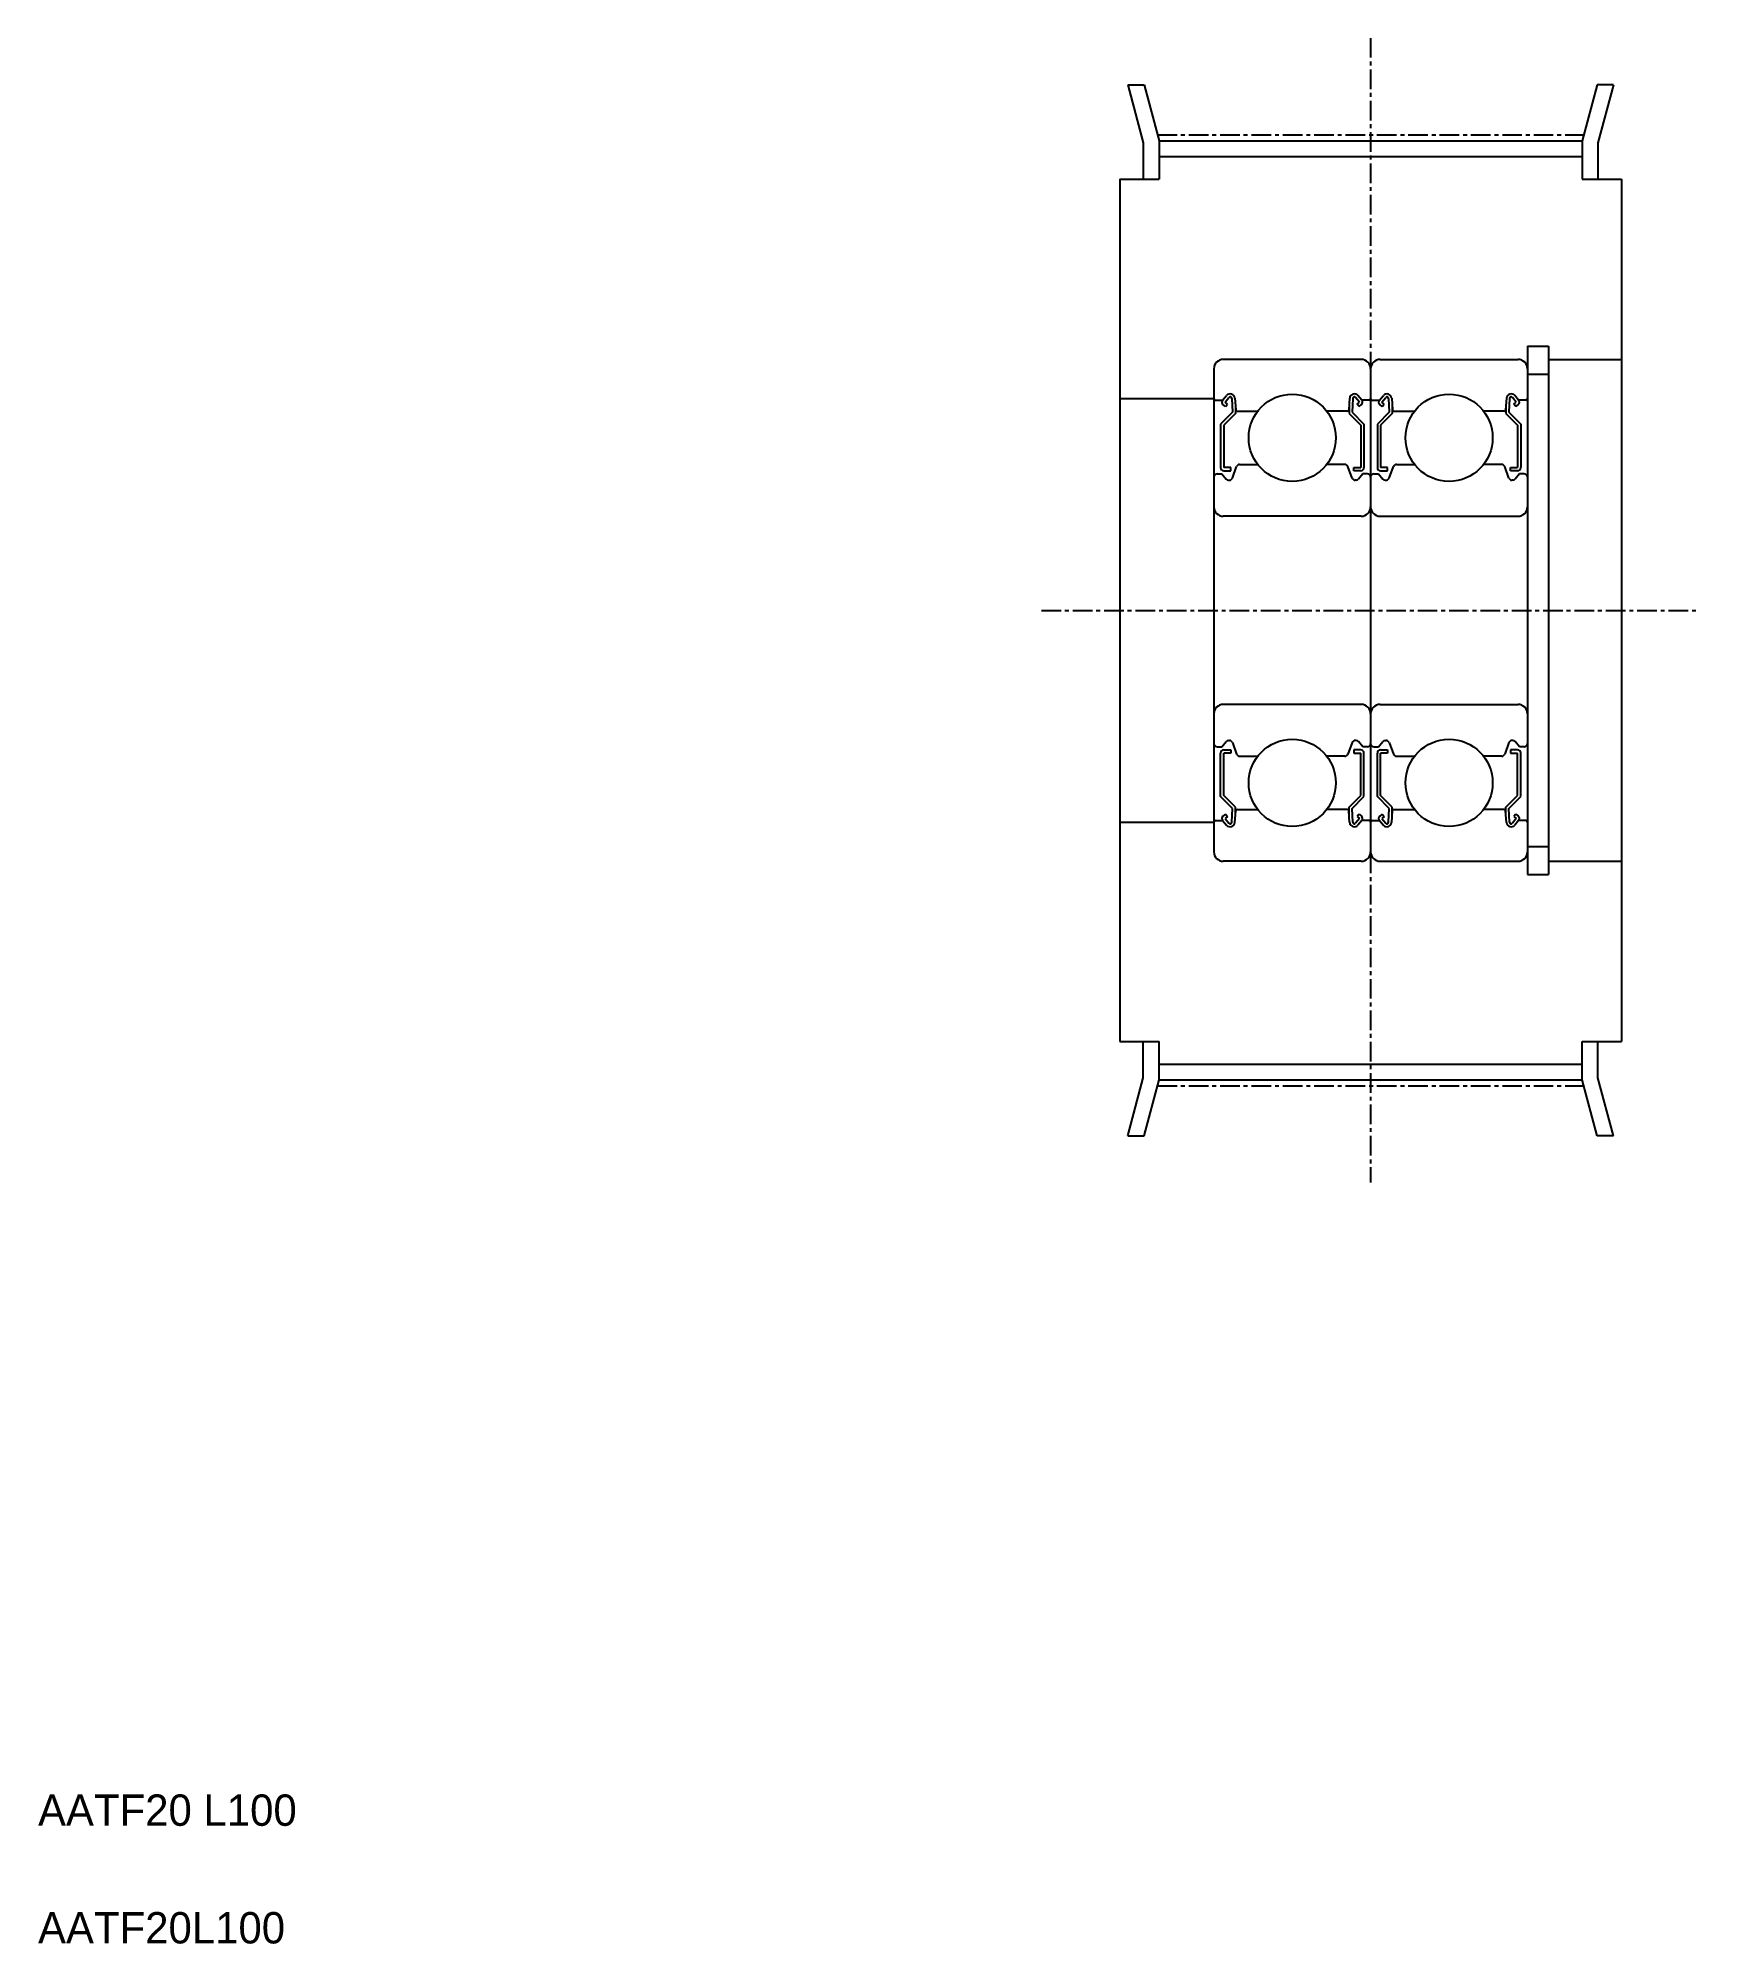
# Model space of a CAD drawing. Extents: x 5 to 111, y 5 to 126.
import ezdxf

# ---------------------------------------------------------------- set-up
doc = ezdxf.new("R2010")
doc.units = 0
doc.linetypes.add('CENTER', pattern=[2, 1.25, -0.25, 0.25, -0.25])
doc.layers.get('0').update_dxf_attribs({"linetype": 'CONTINUOUS'})
doc.layers.add('CENTER', color=1, linetype='CENTER')

msp = doc.modelspace()

# ---------------------------------------------------------------- linework, layer by layer
at = {"color": 7, "linetype": 'CONTINUOUS'}
for p, q in [((74.51, 123.5), (75.55, 123.5)), ((74.51, 123.5), (75.5, 119.81)), ((75.55, 123.5), (76.5, 119.94)), ((104.45, 123.5), (103.5, 119.94)), ((105.49, 123.5), (104.45, 123.5)), ((105.49, 123.5), (104.5, 119.81)), ((75.5, 119.81), (75.5, 117.5)), ((76.5, 119.94), (76.5, 117.5)), ((76.5, 119.94), (103.5, 119.94)), ((103.5, 119.94), (103.5, 117.5)), ((104.5, 119.81), (104.5, 117.5)), ((76.5, 118.94), (103.5, 118.94)), ((74, 117.5), (74, 62.5)), ((74, 117.5), (76.5, 117.5)), ((103.5, 117.5), (106, 117.5)), ((106, 117.5), (106, 62.5)), ((89.4, 106), (80.6, 106)), ((90.6, 106), (99.4, 106)), ((100, 106.85), (100, 73.15)), ((100, 106.85), (101.35, 106.85)), ((101.35, 106.85), (101.35, 73.15)), ((101.35, 106), (106, 106)), ((80, 105.4), (80, 74.6)), ((90, 105.4), (90, 74.6)), ((90, 105.4), (90, 74.6)), ((100, 105.4), (100, 74.6)), ((100, 105.05), (101.35, 105.05)), ((74, 103.5), (80, 103.5)), ((80.1, 103.4), (80.56, 103.4)), ((80.56, 103.4), (80.81, 103.7)), ((80.71, 103.27), (80.96, 103.57)), ((81.14, 103.51), (81.18, 102.63)), ((81.34, 103.53), (81.4, 102.79)), ((88.66, 103.53), (88.6, 102.79)), ((88.86, 103.51), (88.82, 102.63)), ((89.29, 103.27), (89.04, 103.57)), ((89.44, 103.4), (89.19, 103.7)), ((89.9, 103.4), (89.44, 103.4)), ((90.1, 103.4), (90.56, 103.4)), ((90.56, 103.4), (90.81, 103.7)), ((90.71, 103.27), (90.96, 103.57)), ((91.14, 103.51), (91.18, 102.63)), ((91.34, 103.53), (91.4, 102.79)), ((98.66, 103.53), (98.6, 102.79)), ((98.86, 103.51), (98.82, 102.63)), ((99.29, 103.27), (99.04, 103.57)), ((99.44, 103.4), (99.19, 103.7)), ((99.9, 103.4), (99.44, 103.4)), ((81.18, 102.63), (80.43, 101.88)), ((80.74, 102.99), (80.58, 103.12)), ((81.38, 102.55), (80.63, 101.8)), ((80.87, 103.14), (80.71, 103.27)), ((80.74, 102.99), (80.87, 103.14)), ((81.38, 103.02), (81.38, 102.55)), ((81.5, 102.7), (82.8, 102.7)), ((88.5, 102.7), (87.2, 102.7)), ((88.62, 103.02), (88.62, 102.55)), ((88.62, 102.55), (89.37, 101.8)), ((88.82, 102.63), (89.57, 101.88)), ((89.13, 103.14), (89.29, 103.27)), ((89.26, 102.99), (89.13, 103.14)), ((89.26, 102.99), (89.42, 103.12)), ((91.18, 102.63), (90.43, 101.88)), ((90.74, 102.99), (90.58, 103.12)), ((91.38, 102.55), (90.63, 101.8)), ((90.87, 103.14), (90.71, 103.27)), ((90.74, 102.99), (90.87, 103.14)), ((91.38, 103.02), (91.38, 102.55)), ((91.5, 102.7), (92.8, 102.7)), ((98.5, 102.7), (97.2, 102.7)), ((98.62, 103.02), (98.62, 102.55)), ((98.62, 102.55), (99.37, 101.8)), ((98.82, 102.63), (99.57, 101.88)), ((99.13, 103.14), (99.29, 103.27)), ((99.26, 102.99), (99.13, 103.14)), ((99.26, 102.99), (99.42, 103.12)), ((80.43, 101.88), (80.43, 99.1)), ((80.63, 101.8), (80.63, 99.1)), ((89.37, 101.8), (89.37, 99.1)), ((89.57, 101.88), (89.57, 99.1)), ((90.43, 101.88), (90.43, 99.1)), ((90.63, 101.8), (90.63, 99.1)), ((99.37, 101.8), (99.37, 99.1)), ((99.57, 101.88), (99.57, 99.1)), ((80.2, 98.7), (80.5, 98.7)), ((80.5, 98.7), (80.78, 98.37)), ((81.08, 99.1), (80.63, 99.1)), ((80.63, 98.9), (81.08, 98.9)), ((81.08, 98.9), (81.08, 99.1)), ((81.18, 98.43), (81.45, 99.17)), ((81.64, 99.3), (82.8, 99.3)), ((88.36, 99.3), (87.2, 99.3)), ((88.82, 98.43), (88.55, 99.17)), ((88.92, 98.9), (88.92, 99.1)), ((88.92, 99.1), (89.37, 99.1)), ((89.37, 98.9), (88.92, 98.9)), ((89.5, 98.7), (89.22, 98.37)), ((89.8, 98.7), (89.5, 98.7)), ((90.2, 98.7), (90.5, 98.7)), ((90.5, 98.7), (90.78, 98.37)), ((91.08, 99.1), (90.63, 99.1)), ((90.63, 98.9), (91.08, 98.9)), ((91.08, 98.9), (91.08, 99.1)), ((91.18, 98.43), (91.45, 99.17)), ((91.64, 99.3), (92.8, 99.3)), ((98.36, 99.3), (97.2, 99.3)), ((98.82, 98.43), (98.55, 99.17)), ((98.92, 98.9), (98.92, 99.1)), ((98.92, 99.1), (99.37, 99.1)), ((99.37, 98.9), (98.92, 98.9)), ((99.5, 98.7), (99.22, 98.37)), ((99.8, 98.7), (99.5, 98.7)), ((80.93, 98.3), (80.99, 98.3)), ((89.07, 98.3), (89.01, 98.3)), ((90.93, 98.3), (90.99, 98.3)), ((99.07, 98.3), (99.01, 98.3)), ((89.4, 96), (80.6, 96)), ((90.6, 96), (99.4, 96)), ((89.4, 84), (80.6, 84)), ((90.6, 84), (99.4, 84)), ((80.5, 81.3), (80.78, 81.63)), ((80.93, 81.7), (80.99, 81.7)), ((81.18, 81.57), (81.45, 80.83)), ((88.82, 81.57), (88.55, 80.83)), ((89.07, 81.7), (89.01, 81.7)), ((89.5, 81.3), (89.22, 81.63)), ((90.5, 81.3), (90.78, 81.63)), ((90.93, 81.7), (90.99, 81.7)), ((91.18, 81.57), (91.45, 80.83)), ((98.82, 81.57), (98.55, 80.83)), ((99.07, 81.7), (99.01, 81.7)), ((99.5, 81.3), (99.22, 81.63)), ((80.2, 81.3), (80.5, 81.3)), ((80.43, 78.12), (80.43, 80.9)), ((80.63, 81.1), (81.08, 81.1)), ((81.08, 80.9), (80.63, 80.9)), ((80.63, 78.2), (80.63, 80.9)), ((81.08, 81.1), (81.08, 80.9)), ((81.64, 80.7), (82.8, 80.7)), ((88.36, 80.7), (87.2, 80.7)), ((89.37, 81.1), (88.92, 81.1)), ((88.92, 81.1), (88.92, 80.9)), ((88.92, 80.9), (89.37, 80.9)), ((89.37, 78.2), (89.37, 80.9)), ((89.8, 81.3), (89.5, 81.3)), ((89.57, 78.12), (89.57, 80.9)), ((90.2, 81.3), (90.5, 81.3)), ((90.43, 78.12), (90.43, 80.9)), ((90.63, 81.1), (91.08, 81.1)), ((91.08, 80.9), (90.63, 80.9)), ((90.63, 78.2), (90.63, 80.9)), ((91.08, 81.1), (91.08, 80.9)), ((91.64, 80.7), (92.8, 80.7)), ((98.36, 80.7), (97.2, 80.7)), ((98.92, 81.1), (98.92, 80.9)), ((99.37, 81.1), (98.92, 81.1)), ((98.92, 80.9), (99.37, 80.9)), ((99.37, 78.2), (99.37, 80.9)), ((99.8, 81.3), (99.5, 81.3)), ((99.57, 78.12), (99.57, 80.9)), ((81.18, 77.37), (80.43, 78.12)), ((81.38, 77.45), (80.63, 78.2)), ((88.62, 77.45), (89.37, 78.2)), ((88.82, 77.37), (89.57, 78.12)), ((91.18, 77.37), (90.43, 78.12)), ((91.38, 77.45), (90.63, 78.2)), ((98.62, 77.45), (99.37, 78.2)), ((98.82, 77.37), (99.57, 78.12)), ((80.1, 76.6), (80.56, 76.6)), ((80.56, 76.6), (80.81, 76.3)), ((80.74, 77.01), (80.58, 76.88)), ((80.87, 76.86), (80.71, 76.73)), ((80.71, 76.73), (80.96, 76.43)), ((80.74, 77.01), (80.87, 76.86)), ((81.14, 76.49), (81.18, 77.37)), ((81.34, 76.47), (81.4, 77.21)), ((81.38, 76.98), (81.38, 77.45)), ((81.5, 77.3), (82.8, 77.3)), ((88.5, 77.3), (87.2, 77.3)), ((88.66, 76.47), (88.6, 77.21)), ((88.62, 76.98), (88.62, 77.45)), ((88.86, 76.49), (88.82, 77.37)), ((89.29, 76.73), (89.04, 76.43)), ((89.26, 77.01), (89.13, 76.86)), ((89.13, 76.86), (89.29, 76.73)), ((89.44, 76.6), (89.19, 76.3)), ((89.26, 77.01), (89.42, 76.88)), ((89.9, 76.6), (89.44, 76.6)), ((90.1, 76.6), (90.56, 76.6)), ((90.56, 76.6), (90.81, 76.3)), ((90.74, 77.01), (90.58, 76.88)), ((90.87, 76.86), (90.71, 76.73)), ((90.71, 76.73), (90.96, 76.43)), ((90.74, 77.01), (90.87, 76.86)), ((91.14, 76.49), (91.18, 77.37)), ((91.34, 76.47), (91.4, 77.21)), ((91.38, 76.98), (91.38, 77.45)), ((91.5, 77.3), (92.8, 77.3)), ((98.5, 77.3), (97.2, 77.3)), ((98.66, 76.47), (98.6, 77.21)), ((98.62, 76.98), (98.62, 77.45)), ((98.86, 76.49), (98.82, 77.37)), ((99.29, 76.73), (99.04, 76.43)), ((99.26, 77.01), (99.13, 76.86)), ((99.13, 76.86), (99.29, 76.73)), ((99.44, 76.6), (99.19, 76.3)), ((99.26, 77.01), (99.42, 76.88)), ((99.9, 76.6), (99.44, 76.6)), ((74, 76.5), (80, 76.5)), ((100, 74.95), (101.35, 74.95)), ((89.4, 74), (80.6, 74)), ((85, 74), (85, 74)), ((87, 74), (87, 74)), ((90.6, 74), (99.4, 74)), ((93, 74), (93, 74)), ((95, 74), (95, 74)), ((100, 73.15), (101.35, 73.15)), ((101.35, 74), (106, 74)), ((74, 62.5), (76.5, 62.5)), ((75.5, 60.19), (75.5, 62.5)), ((76.5, 60.06), (76.5, 62.5)), ((103.5, 62.5), (106, 62.5)), ((103.5, 60.06), (103.5, 62.5)), ((104.5, 60.19), (104.5, 62.5)), ((76.5, 61.06), (103.5, 61.06)), ((74.51, 56.5), (75.5, 60.19)), ((75.55, 56.5), (76.5, 60.06)), ((76.5, 60.06), (103.5, 60.06)), ((104.45, 56.5), (103.5, 60.06)), ((105.49, 56.5), (104.5, 60.19)), ((74.51, 56.5), (75.55, 56.5)), ((105.49, 56.5), (104.45, 56.5))]:
    msp.add_line(p, q, dxfattribs=at)
for centre in [(85, 101), (85, 101), (95, 101), (95, 101), (85, 79), (85, 79), (95, 79), (95, 79)]:
    msp.add_circle(centre, 2.78, dxfattribs=at)
for centre, radius, start, end in [((80.6, 105.4), 0.6, 90, 180), ((89.4, 105.4), 0.6, 0, 90), ((90.6, 105.4), 0.6, 90, 180), ((99.4, 105.4), 0.6, 0, 90), ((80.1, 103.5), 0.1, 180, 270), ((80.71, 103.27), 0.2, 140.0012, 230.087), ((81.04, 103.5), 0.3, 4.9968, 140.0012), ((81.04, 103.51), 0.1, 2.8198, 140.0002), ((88.96, 103.5), 0.3, 39.9988, 175.0032), ((88.96, 103.51), 0.1, 39.9998, 177.1802), ((89.29, 103.27), 0.2, 309.913, 39.9988), ((89.9, 103.5), 0.1, 270, 0), ((90.1, 103.5), 0.1, 180, 270), ((90.71, 103.27), 0.2, 140.0012, 230.087), ((91.04, 103.5), 0.3, 4.9968, 140.0012), ((91.04, 103.51), 0.1, 2.8198, 140.0002), ((98.96, 103.5), 0.3, 39.9988, 175.0032), ((98.96, 103.51), 0.1, 39.9998, 177.1802), ((99.29, 103.27), 0.2, 309.913, 39.9988), ((99.9, 103.5), 0.1, 270, 0), ((81.5, 102.8), 0.1, 184.9968, 270), ((88.5, 102.8), 0.1, 270, 355.0032), ((91.5, 102.8), 0.1, 184.9968, 270), ((98.5, 102.8), 0.1, 270, 355.0032), ((80.2, 98.5), 0.2, 90, 180), ((80.63, 99.1), 0.2, 180, 270), ((80.99, 98.5), 0.2, 270, 339.9916), ((81.64, 99.1), 0.2, 90, 159.9916), ((88.36, 99.1), 0.2, 20.0084, 90), ((89.01, 98.5), 0.2, 200.0084, 270), ((89.37, 99.1), 0.2, 270, 0), ((89.8, 98.5), 0.2, 0, 90), ((90.2, 98.5), 0.2, 90, 180), ((90.63, 99.1), 0.2, 180, 270), ((90.99, 98.5), 0.2, 270, 339.9916), ((91.64, 99.1), 0.2, 90, 159.9916), ((98.36, 99.1), 0.2, 20.0084, 90), ((99.01, 98.5), 0.2, 200.0084, 270), ((99.37, 99.1), 0.2, 270, 0), ((99.8, 98.5), 0.2, 0, 90), ((80.93, 98.5), 0.2, 219.9952, 270), ((89.07, 98.5), 0.2, 270, 320.0048), ((90.93, 98.5), 0.2, 219.9952, 270), ((99.07, 98.5), 0.2, 270, 320.0048), ((80.6, 96.6), 0.6, 180, 270), ((89.4, 96.6), 0.6, 270, 0), ((90.6, 96.6), 0.6, 180, 270), ((99.4, 96.6), 0.6, 270, 0), ((80.6, 83.4), 0.6, 90, 180), ((89.4, 83.4), 0.6, 0, 90), ((90.6, 83.4), 0.6, 90, 180), ((99.4, 83.4), 0.6, 0, 90), ((80.2, 81.5), 0.2, 180, 270), ((80.93, 81.5), 0.2, 90, 140.0048), ((80.99, 81.5), 0.2, 20.0084, 90), ((89.01, 81.5), 0.2, 90, 159.9916), ((89.07, 81.5), 0.2, 39.9952, 90), ((89.8, 81.5), 0.2, 270, 0), ((90.2, 81.5), 0.2, 180, 270), ((90.93, 81.5), 0.2, 90, 140.0048), ((90.99, 81.5), 0.2, 20.0084, 90), ((99.01, 81.5), 0.2, 90, 159.9916), ((99.07, 81.5), 0.2, 39.9952, 90), ((99.8, 81.5), 0.2, 270, 0), ((80.63, 80.9), 0.2, 90, 180), ((81.64, 80.9), 0.2, 200.0084, 270), ((88.36, 80.9), 0.2, 270, 339.9916), ((89.37, 80.9), 0.2, 0, 90), ((90.63, 80.9), 0.2, 90, 180), ((91.64, 80.9), 0.2, 200.0084, 270), ((98.36, 80.9), 0.2, 270, 339.9916), ((99.37, 80.9), 0.2, 0, 90), ((80.1, 76.5), 0.1, 90, 180), ((80.71, 76.73), 0.2, 129.913, 219.9988), ((81.5, 77.2), 0.1, 90, 175.0032), ((88.5, 77.2), 0.1, 4.9968, 90), ((89.29, 76.73), 0.2, 320.0012, 50.087), ((89.9, 76.5), 0.1, 0, 90), ((90.1, 76.5), 0.1, 90, 180), ((90.71, 76.73), 0.2, 129.913, 219.9988), ((91.5, 77.2), 0.1, 90, 175.0032), ((98.5, 77.2), 0.1, 4.9968, 90), ((99.29, 76.73), 0.2, 320.0012, 50.087), ((99.9, 76.5), 0.1, 0, 90), ((81.04, 76.5), 0.3, 219.9988, 355.0032), ((81.04, 76.49), 0.1, 219.9998, 357.1802), ((88.96, 76.5), 0.3, 184.9968, 320.0012), ((88.96, 76.49), 0.1, 182.8198, 320.0002), ((91.04, 76.5), 0.3, 219.9988, 355.0032), ((91.04, 76.49), 0.1, 219.9998, 357.1802), ((98.96, 76.5), 0.3, 184.9968, 320.0012), ((98.96, 76.49), 0.1, 182.8198, 320.0002), ((80.6, 74.6), 0.6, 180, 270), ((89.4, 74.6), 0.6, 270, 0), ((90.6, 74.6), 0.6, 180, 270), ((99.4, 74.6), 0.6, 270, 0)]:
    msp.add_arc(centre, radius, start, end, dxfattribs=at)
at = {"layer": 'CENTER', "color": 1, "linetype": 'CENTER'}
for p, q in [((90, 126.49), (90, 53.51)), ((76.4, 120.32), (103.6, 120.32)), ((69, 90), (111, 90)), ((76.4, 59.68), (103.6, 59.68))]:
    msp.add_line(p, q, dxfattribs=at)

# ---------------------------------------------------------------- texts
at = {"color": 7, "linetype": 'CONTINUOUS'}
for s, p in [('AATF20 L100', (5, 12.5)), ('AATF20L100', (5, 5))]:
    msp.add_text(s, height=2, dxfattribs=at).set_placement(p)

doc.saveas('drawing.dxf')
